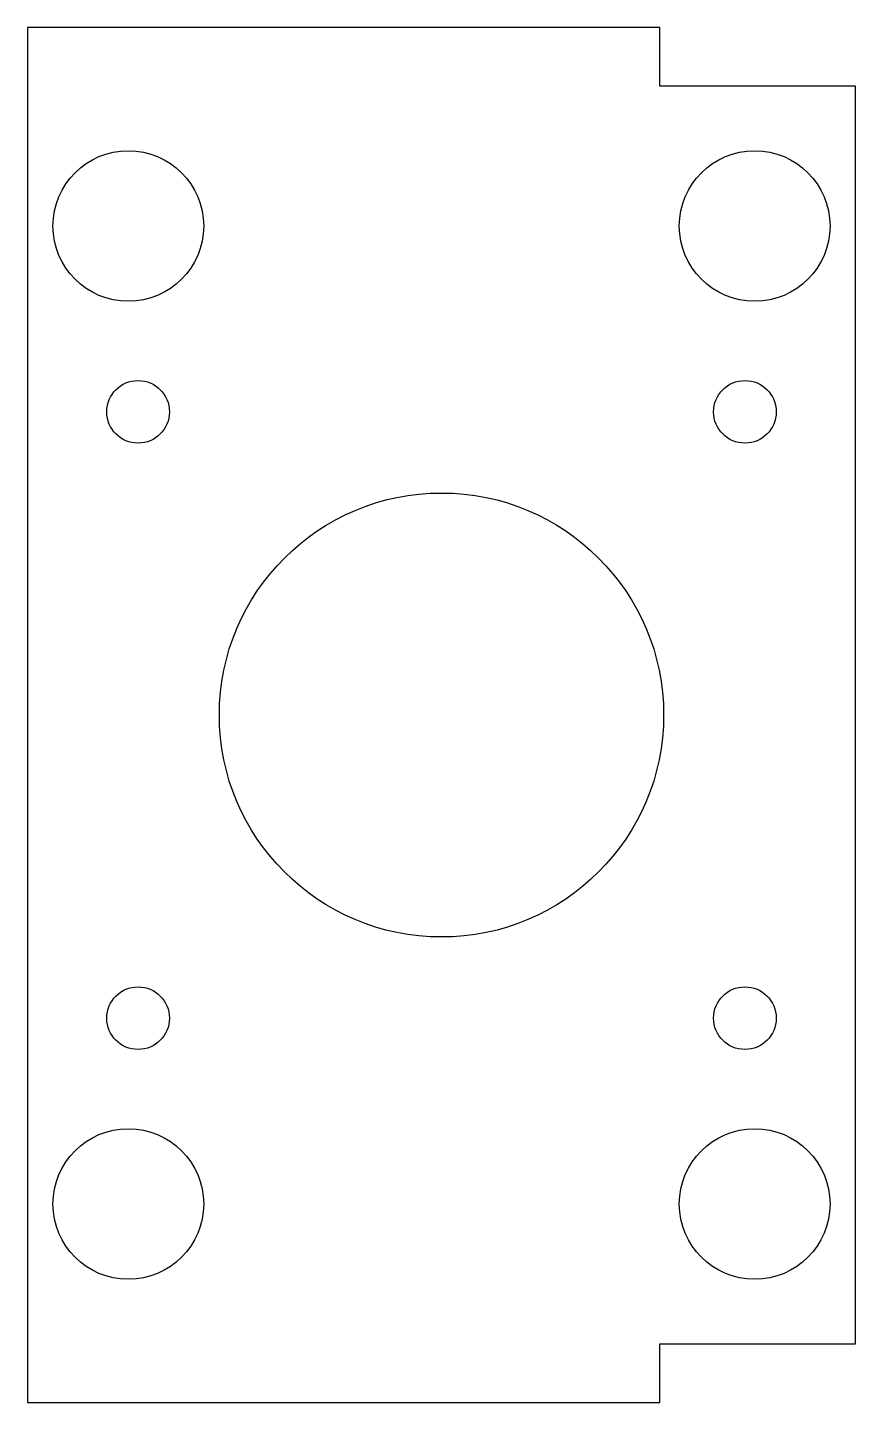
# Model space of a CAD drawing. Header units: millimetres. Extents: x -0.2 to 42.1, y -0.2 to 70.2.
import ezdxf

# ---------------------------------------------------------------- set-up
doc = ezdxf.new("R2010")
doc.units = ezdxf.units.MM
doc.layers.add('CUTOUTS', color=1, linetype='CONTINUOUS')
doc.layers.add('PERIMETER', color=5, linetype='CONTINUOUS')

msp = doc.modelspace()

# ---------------------------------------------------------------- linework, layer by layer
at = {"layer": 'CUTOUTS'}
for centre, radius in [((5, 60), 3.85), ((37, 60), 3.85), ((5.5, 50.5), 1.6), ((36.5, 50.5), 1.6), ((21, 35), 11.35), ((5.5, 19.5), 1.6), ((36.5, 19.5), 1.6), ((5, 10), 3.85), ((37, 10), 3.85)]:
    msp.add_circle(centre, radius, dxfattribs=at)
at = {"layer": 'PERIMETER'}
msp.add_lwpolyline([(32.15, 2.85), (42.15, 2.85), (42.15, 67.15), (32.15, 67.15), (32.15, 70.15), (-0.15, 70.15), (-0.15, -0.15), (32.15, -0.15)], close=True, dxfattribs=at)

doc.saveas('drawing.dxf')
